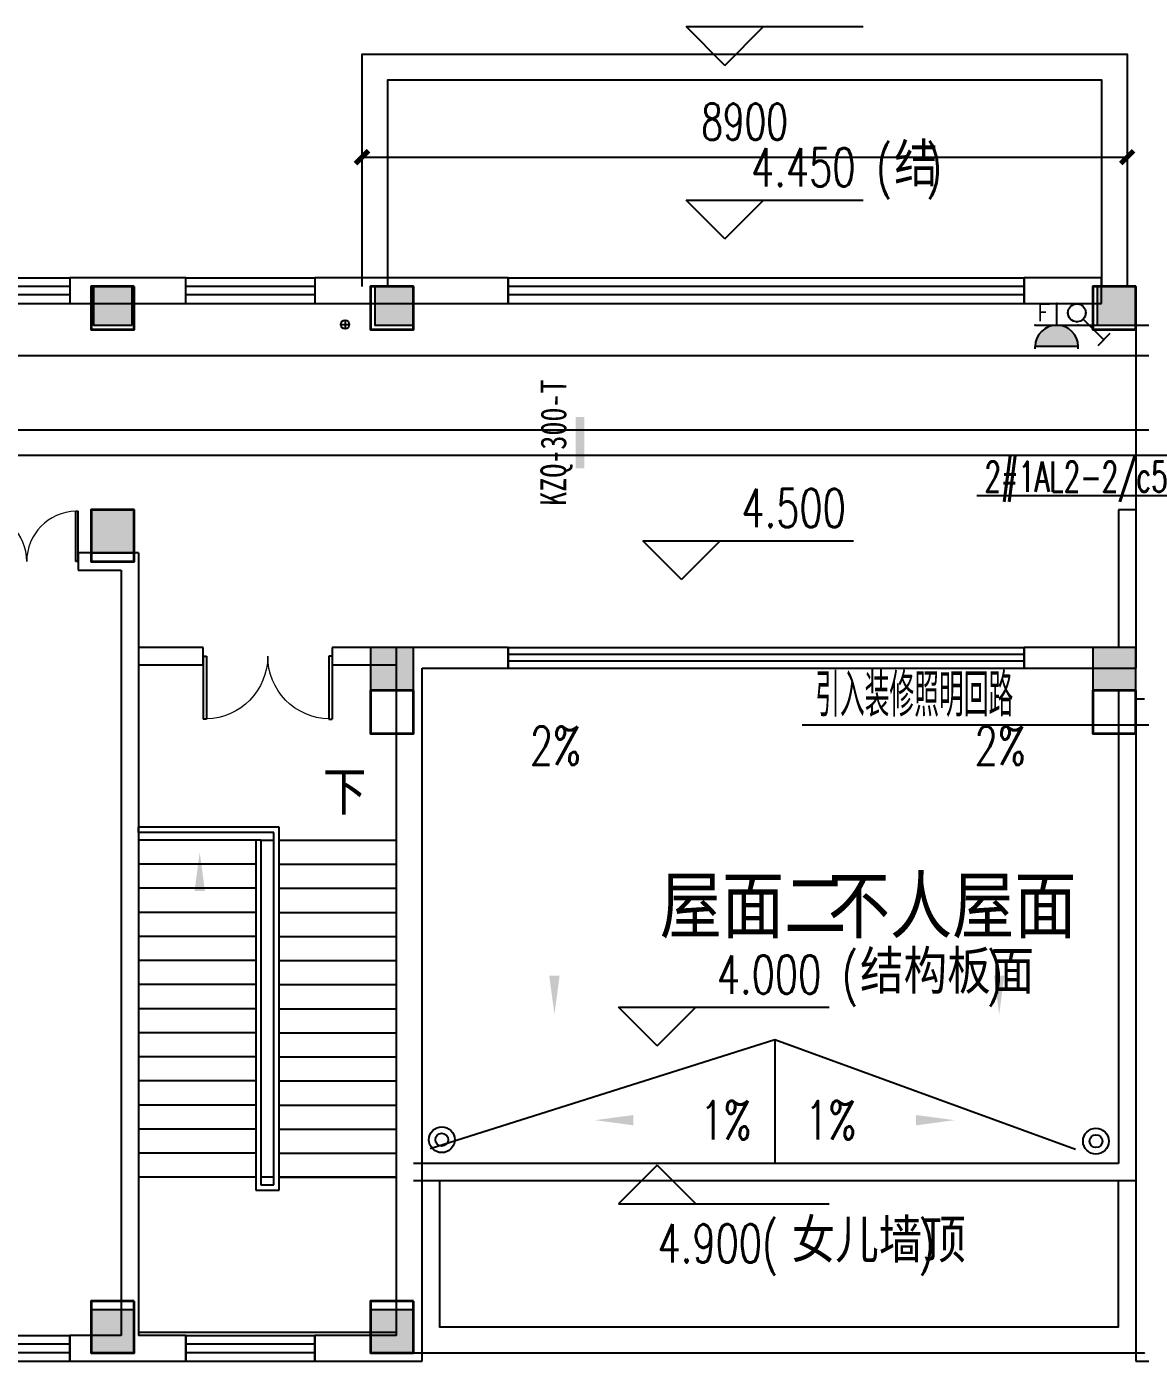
# Model space of a CAD drawing. Extents: x 0 to 302064749, y -59725395 to 1524223.
# Drawn here: x 2100608 to 2113561, y 1363830 to 1379350 of the extents above; entities that cross this region are included whole.
import ezdxf
from ezdxf.enums import TextEntityAlignment as Align

# ---------------------------------------------------------------- set-up
doc = ezdxf.new("R2010")
doc.units = 0
doc.header["$LTSCALE"] = 1000
for name, color, linetype in [('0-底图', 7, 'Continuous'), ('A-ANNO-IDEN-LEVL', 3, 'Continuous'), ('A-ANNO-TXT', 7, 'Continuous'), ('CABLETRAY', 4, 'Continuous'), ('COLU', 7, 'Continuous'), ('COLU_HATCH', 251, 'Continuous'), ('DIM-照明', 3, 'Continuous'), ('DIM_ELEV', 3, 'Continuous'), ('DIM_SYMB', 3, 'Continuous'), ('DOOR_FIRE', 4, 'Continuous'), ('EQUIP-插座', 3, 'Continuous'), ('EQUIP-照明', 3, 'Continuous'), ('PUB_TEXT', 7, 'Continuous'), ('STAIR', 2, 'Continuous'), ('TEXT', 7, 'Continuous'), ('WALL', 2, 'Continuous'), ('WINDOW', 4, 'Continuous'), ('WIRE-照明', 6, 'Continuous'), ('公用-尺寸', 3, 'Continuous'), ('抗震支吊架', 2, 'Continuous'), ('排水', 153, 'Continuous'), ('构造做法', 140, 'Continuous'), ('看线', 30, 'Continuous')]:
    doc.layers.add(name, color=color, linetype=linetype)
doc.layers.add('砼柱', color=2, linetype='Continuous', lineweight=35)
doc.styles.add('_TCH_DIM', font='SIMPLEX', dxfattribs={"width": 0.8, "height": 5, "bigfont": 'HZTXT'})
doc.styles.add('_TEL_DIM', font='simplex.shx', dxfattribs={"width": 0.8, "height": 3.5, "bigfont": 'gbcbig.shx'})
doc.styles.add('A_DIM_T3', font='simplex.shx', dxfattribs={"width": 0.7, "bigfont": 'gbcbig.shx'})
doc.styles.add('kzcad', font='', dxfattribs={"width": 0.8})
doc.styles.get("Standard").update_dxf_attribs({"font": 'geniso.shx', "bigfont": 'hztxt.shx'})
doc.styles.get('kzcad').set_extended_font_data('SimSun')
doc.dimstyles.new('_TCH_ARCH&&150', dxfattribs={"dimtxt": 420, "dimasz": 150, "dimexe": 375, "dimexo": 450, "dimgap": 202.5, "dimtad": 1, "dimdec": 0, "dimzin": 0, "dimdsep": 46, "dimtxsty": 'A_DIM_T3', "dimblk": 'ARCHTICK', "dimcen": 0.09, "dimclrt": 7, "dimazin": 2, "dimtfac": 1, "dimtdec": 0, "dimtix": 1, "dimtmove": 2, "dimatfit": 3, "dimfxl": 150, "dimtolj": 1, "dimtzin": 0, "dimarcsym": 0})

# ---------------------------------------------------------------- blocks, each defined once
blk = doc.blocks.new('$equip$00001764')
for p, q in [((-0.5, 1.05), (-0.5, 1)), ((-0.5, 1), (0.5, 1)), ((0.5, 1.05), (0.5, 1)), ((0.5, 0.5), (-0.5, 0.5)), ((0, 0.5), (0, 0))]:
    blk.add_line(p, q)
blk.add_arc((0, 1), 0.5, 180, 0)
for p in [(-0.5, 0.5), (0.5, 0.5), (0, 0)]:
    blk.add_point(p)
for points in [[(0.433, 0.75), (-0.433, 0.75), (0.5, 1), (-0.5, 1)], [(0.25, 0.567), (-0.25, 0.567), (0.433, 0.75), (-0.433, 0.75)], [(0, 0.5), (0, 0.5), (0.25, 0.567), (-0.25, 0.567)]]:
    blk.add_solid(points)
at = {"color": 7, "style": '_TEL_DIM'}
blk.add_attdef('$TEXT$', text='', height=0.4, dxfattribs=at).set_placement((0.303, 0.211), align=Align.MIDDLE_CENTER)
at = {"color": 7, "style": '_TEL_DIM', "flags": 1}
blk.add_attdef('A', text='', height=0.00002, dxfattribs=at).set_placement((0, 0), align=Align.MIDDLE_CENTER)
blk = doc.blocks.new('$equip$00002327')
for p, q in [((0.484, 0.975), (0.766, 0.692)), ((0.147, 0.356), (0.625, 0.833))]:
    blk.add_line(p, q)
blk.add_circle((0, 0.208), 0.208)
for p in [(0, 0.417), (-0.208, 0.208), (0, 0), (0.208, 0.208)]:
    blk.add_point(p)
at = {"color": 7, "flags": 1}
blk.add_attdef('A', text='', height=0.00002, dxfattribs=at).set_placement((0, 0), align=Align.MIDDLE_CENTER)
blk = doc.blocks.new('ng')
at = {"layer": '排水'}
for p, q in [((345991, 781358), (346091, 781358)), ((346041, 781408), (346041, 781308))]:
    blk.add_line(p, q, dxfattribs=at)
blk.add_circle((346041, 781358), 50, dxfattribs=at)
blk = doc.blocks.new('np')
at = {"layer": '排水'}
for radius in [150, 75]:
    blk.add_circle((345955, 781714), radius, dxfattribs=at)
blk = doc.blocks.new('222222')
at = {"layer": 'COLU_HATCH'}
h = blk.add_hatch(color=256, dxfattribs=at)
h.dxf.hatch_style = 1
h.paths.add_polyline_path([(1285317, 1114141), (1285317, 1114591), (1284867, 1114591), (1284867, 1114141)])
h = blk.add_hatch(color=256, dxfattribs=at)
h.dxf.hatch_style = 1
h.paths.add_polyline_path([(1288592, 1114141), (1288592, 1114591), (1288142, 1114591), (1288142, 1114141)])
h = blk.add_hatch(color=256, dxfattribs=at)
h.dxf.hatch_style = 1
h.paths.add_polyline_path([(1296992, 1114141), (1296992, 1114591), (1296542, 1114591), (1296542, 1114141)])
h = blk.add_hatch(color=256, dxfattribs=at)
h.dxf.hatch_style = 1
h.paths.add_polyline_path([(1285342, 1111491), (1285342, 1111991), (1284842, 1111991), (1284842, 1111491)])
h = blk.add_hatch(color=256, dxfattribs=at)
h.dxf.hatch_style = 1
h.paths.add_polyline_path([(1288592, 1109891), (1288592, 1110391), (1288092, 1110391), (1288092, 1109891)])
h = blk.add_hatch(color=256, dxfattribs=at)
h.dxf.hatch_style = 1
h.paths.add_polyline_path([(1296992, 1109891), (1296992, 1110391), (1296492, 1110391), (1296492, 1109891)])
h = blk.add_hatch(color=256, dxfattribs=at)
h.dxf.hatch_style = 1
h.paths.add_polyline_path([(1285342, 1102191), (1285342, 1102691), (1284842, 1102691), (1284842, 1102191)])
h = blk.add_hatch(color=256, dxfattribs=at)
h.dxf.hatch_style = 1
h.paths.add_polyline_path([(1288592, 1102191), (1288592, 1102691), (1288092, 1102691), (1288092, 1102191)])
at = {"layer": 'COLU'}
for points in [[(1285317, 1114141), (1285317, 1114591), (1284867, 1114591), (1284867, 1114141)], [(1288592, 1114141), (1288592, 1114591), (1288142, 1114591), (1288142, 1114141)], [(1296992, 1114141), (1296992, 1114591), (1296542, 1114591), (1296542, 1114141)], [(1285342, 1111491), (1285342, 1111991), (1284842, 1111991), (1284842, 1111491)], [(1288592, 1109891), (1288592, 1110391), (1288092, 1110391), (1288092, 1109891)], [(1296992, 1109891), (1296992, 1110391), (1296492, 1110391), (1296492, 1109891)], [(1285342, 1102191), (1285342, 1102691), (1284842, 1102691), (1284842, 1102191)], [(1288592, 1102191), (1288592, 1102691), (1288092, 1102691), (1288092, 1102191)]]:
    blk.add_lwpolyline(points, close=True, dxfattribs=at)
blk = doc.blocks.new('sad')
at = {"layer": '砼柱', "lineweight": 35}
for points in [[(2863458, 591356), (2862958, 591356), (2862958, 590856), (2863458, 590856)], [(2866708, 591356), (2866208, 591356), (2866208, 590856), (2866708, 590856)], [(2875108, 591356), (2874608, 591356), (2874608, 590856), (2875108, 590856)], [(2863458, 588756), (2862958, 588756), (2862958, 588156), (2863458, 588156)], [(2866708, 586656), (2866208, 586656), (2866208, 586156), (2866708, 586156)], [(2875108, 586656), (2874608, 586656), (2874608, 586156), (2875108, 586156)], [(2863458, 579556), (2862958, 579556), (2862958, 578956), (2863458, 578956)], [(2866708, 579556), (2866208, 579556), (2866208, 578956), (2866708, 578956)]]:
    blk.add_lwpolyline(points, close=True, dxfattribs=at)
blk = doc.blocks.new('A$C70683537')
at = {"layer": 'TEXT'}
blk.add_blockref('sad', (-2821208, -503056), dxfattribs=at)
blk = doc.blocks.new('_ArchTick')
at = {"color": 0, "linetype": 'ByBlock', "const_width": 0.4}
blk.add_lwpolyline([(-0.5, -0.5), (0.5, 0.5)], dxfattribs=at)
blk = doc.blocks.new('*D879')
at = {"layer": 'Defpoints', "color": 0, "transparency": 16777216}
for p in [(1107111, -99893), (1116011, -99893), (1116011, -101091)]:
    blk.add_point(p, dxfattribs=at)
at = {"layer": '公用-尺寸', "color": 0, "lineweight": -2, "transparency": 16777216}
for p, q in [((1107111, -100343), (1107111, -101466)), ((1116011, -100343), (1116011, -101466)), ((1107111, -101091), (1116011, -101091))]:
    blk.add_line(p, q, dxfattribs=at)
at = {"layer": '公用-尺寸', "color": 0, "lineweight": -2, "transparency": 16777216, "xscale": 150, "yscale": 150, "zscale": 150, "rotation": 180}
blk.add_blockref('_ArchTick', (1107111, -101091), dxfattribs=at)
at = {"layer": '公用-尺寸', "color": 0, "lineweight": -2, "transparency": 16777216, "xscale": 150, "yscale": 150, "zscale": 150}
blk.add_blockref('_ArchTick', (1116011, -101091), dxfattribs=at)
at = {"layer": '公用-尺寸', "color": 7, "transparency": 16777216, "insert": (1111561, -100679), "char_height": 420, "attachment_point": 5, "style": 'A_DIM_T3'}
blk.add_mtext('\\A1;8900', dxfattribs=at)
blk = doc.blocks.new('$WINLIB2D$00000001')
at = {"color": 0}
for points in [[(-0.5, 0.5), (-0.5, -0.5)], [(-0.5, 0.5), (0.5, 0.5)], [(0.5, -0.5), (0.5, 0.5)], [(0.5, 0.1667), (-0.5, 0.1667)], [(0.5, -0.1667), (-0.5, -0.1667)], [(-0.5, -0.5), (0.5, -0.5)]]:
    blk.add_lwpolyline(points, dxfattribs=at)
blk = doc.blocks.new('$DorLib2D$00000002')
for p, q in [((-0.5, 0), (-0.5, 0.4875)), ((-0.475, 0.4875), (-0.5, 0.4875)), ((-0.475, 0), (-0.475, 0.4875)), ((0.475, 0), (0.475, 0.4875)), ((0.475, 0.4875), (0.5, 0.4875)), ((0.5, 0), (0.5, 0.4875)), ((-0.5, 0), (-0.475, 0)), ((0.5, 0), (0.475, 0))]:
    blk.add_line(p, q)
at = {"lineweight": 13}
for centre, start, end in [((-0.4875, 0), 0, 88.53072), ((0.4875, 0), 91.46928, 180)]:
    blk.add_arc(centre, 0.4875, start, end, dxfattribs=at)
blk = doc.blocks.new('jgfjh')
at = {"layer": 'A-ANNO-IDEN-LEVL'}
for p, q in [((1111331.4, -100023.6), (1110881.4, -99573.6)), ((1110881.4, -99573.6), (1112941.4, -99573.6)), ((1111331.4, -100023.6), (1111781.4, -99573.6)), ((1111331.4, -102039.6), (1110881.4, -101589.6)), ((1110881.4, -101589.6), (1112941.4, -101589.6)), ((1111331.4, -102039.6), (1111781.4, -101589.6))]:
    blk.add_line(p, q, dxfattribs=at)
at = {"layer": 'DIM_ELEV'}
for p, q in [((1110827.7, -106001.9), (1110377.7, -105551.9)), ((1110377.7, -105551.9), (1112828.7, -105551.9)), ((1110827.7, -106001.9), (1111277.7, -105551.9)), ((1110542.8, -111427.1), (1110092.8, -110977.1)), ((1110092.8, -110977.1), (1112543.8, -110977.1)), ((1110542.8, -111427.1), (1110992.8, -110977.1)), ((1110542.8, -112813), (1110092.8, -113263)), ((1110542.8, -112813), (1110992.8, -113263)), ((1110092.8, -113263), (1112543.8, -113263))]:
    blk.add_line(p, q, dxfattribs=at)
at = {"layer": 'DIM_SYMB'}
for points in [[(1109349.2, -108316.4, 0, 0, 0), (1109349.2, -111059.9, 0, 120, 0), (1109349.2, -110609.9, 0, 0, 0)], [(1114521.9, -108316.4, 0, 0, 0), (1114521.9, -111059.9, 0, 120, 0), (1114521.9, -110609.9, 0, 0, 0)], [(1106798.8, -108893.4, 0, 0, 0), (1106798.8, -113853.4, 0, 0, 0), (1105223.8, -113853.4, 0, 0, 0), (1105223.8, -109173.4, 0, 120, 0), (1105223.8, -109623.4, 0, 0, 0)], [(1110889, -112289.7, 0, 0, 0), (1109818.7, -112289.7, 0, 120, 0), (1110268.7, -112289.7, 0, 0, 0)], [(1112933.5, -112289.7, 0, 0, 0), (1114003.9, -112289.7, 0, 120, 0), (1113553.9, -112289.7, 0, 0, 0)]]:
    blk.add_lwpolyline(points, format="xyseb", dxfattribs=at)
at = {"layer": 'STAIR'}
for p, q in [((1106146.3, -108883.4), (1104511.3, -108883.4)), ((1104511.3, -108943.4), (1104511.3, -108883.4)), ((1106086.3, -108943.4), (1104511.3, -108943.4)), ((1106086.3, -113043.4), (1106086.3, -108943.4)), ((1106146.3, -113103.4), (1106146.3, -108883.4)), ((1104511.3, -109033.4), (1104511.3, -112953.4)), ((1105876.3, -109033.4), (1104511.3, -109033.4)), ((1105936.3, -109033.4), (1105876.3, -109033.4)), ((1105876.3, -109033.4), (1105876.3, -113103.4)), ((1105936.3, -109033.4), (1105876.3, -109033.4)), ((1105936.3, -109033.4), (1105936.3, -112953.4)), ((1105936.3, -109033.4), (1105936.3, -113043.4)), ((1105936.3, -109033.4), (1106086.3, -109033.4)), ((1106086.3, -112953.4), (1106086.3, -109033.4)), ((1106146.3, -109033.4), (1107511.3, -109033.4)), ((1107511.3, -112953.4), (1107511.3, -109033.4)), ((1105876.3, -109313.4), (1104511.3, -109313.4)), ((1106146.3, -109313.4), (1107511.3, -109313.4)), ((1105876.3, -109593.4), (1104511.3, -109593.4)), ((1106146.3, -109593.4), (1107511.3, -109593.4)), ((1105876.3, -109873.4), (1104511.3, -109873.4)), ((1106146.3, -109873.4), (1107511.3, -109873.4)), ((1105876.3, -110153.4), (1104511.3, -110153.4)), ((1106146.3, -110153.4), (1107511.3, -110153.4)), ((1105876.3, -110433.4), (1104511.3, -110433.4)), ((1106146.3, -110433.4), (1107511.3, -110433.4)), ((1105876.3, -110713.4), (1104511.3, -110713.4)), ((1106146.3, -110713.4), (1107511.3, -110713.4)), ((1105876.3, -110993.4), (1104511.3, -110993.4)), ((1106146.3, -110993.4), (1107511.3, -110993.4)), ((1105876.3, -111273.4), (1104511.3, -111273.4)), ((1106146.3, -111273.4), (1107511.3, -111273.4)), ((1105876.3, -111553.4), (1104511.3, -111553.4)), ((1106146.3, -111553.4), (1107511.3, -111553.4)), ((1105876.3, -111833.4), (1104511.3, -111833.4)), ((1106146.3, -111833.4), (1107511.3, -111833.4)), ((1105876.3, -112113.4), (1104511.3, -112113.4)), ((1106146.3, -112113.4), (1107511.3, -112113.4)), ((1105876.3, -112393.4), (1104511.3, -112393.4)), ((1106146.3, -112393.4), (1107511.3, -112393.4)), ((1105876.3, -112673.4), (1104511.3, -112673.4)), ((1106146.3, -112673.4), (1107511.3, -112673.4)), ((1105876.3, -112953.4), (1104511.3, -112953.4)), ((1104511.3, -112953.4), (1104511.3, -114753.4)), ((1105876.3, -112953.4), (1104511.3, -112953.4)), ((1106086.3, -112953.4), (1105936.3, -112953.4)), ((1106146.3, -112953.4), (1107511.3, -112953.4)), ((1107511.3, -112953.4), (1106146.3, -112953.4)), ((1107511.3, -114753.4), (1107511.3, -112953.4)), ((1105876.3, -113103.4), (1106146.3, -113103.4)), ((1105936.3, -113043.4), (1106086.3, -113043.4)), ((1104511.3, -114753.4), (1107511.3, -114753.4))]:
    blk.add_line(p, q, dxfattribs=at)
at = {"layer": 'WALL'}
for p, q in [((1105061.3, -102493.4), (1103711.3, -102493.4)), ((1103711.3, -102493.4), (1103711.3, -102793.4)), ((1105061.3, -102793.4), (1105061.3, -102493.4)), ((1108811.3, -102493.4), (1106561.3, -102493.4)), ((1106561.3, -102493.4), (1106561.3, -102793.4)), ((1108811.3, -102793.4), (1108811.3, -102493.4)), ((1115711.3, -102493.4), (1114811.3, -102493.4)), ((1114811.3, -102493.4), (1114811.3, -102793.4)), ((1115711.3, -102793.4), (1115711.3, -102493.4)), ((1103711.3, -102793.4), (1105061.3, -102793.4)), ((1106561.3, -102793.4), (1108811.3, -102793.4)), ((1114811.3, -102793.4), (1115711.3, -102793.4)), ((1115911.3, -105193.4), (1115911.3, -106793.4)), ((1116111.3, -105193.4), (1115911.3, -105193.4)), ((1116111.3, -105193.4), (1116111.3, -107033.4)), ((1104511.3, -105693.4), (1103811.3, -105693.4)), ((1103811.3, -105693.4), (1103811.3, -105893.4)), ((1104511.3, -105693.4), (1104511.3, -106893.4)), ((1103811.3, -105893.4), (1104311.3, -105893.4)), ((1104311.3, -105893.4), (1104311.3, -106893.4)), ((1104311.3, -106893.4), (1104311.3, -114793.4)), ((1105264.5, -106793.4), (1104511.3, -106793.4)), ((1104511.3, -106893.4), (1104511.3, -114793.4)), ((1105264.5, -106993.4), (1105264.5, -106793.4)), ((1107511.3, -106793.4), (1106764.5, -106793.4)), ((1106764.5, -106793.4), (1106764.5, -106993.4)), ((1108811.3, -106793.4), (1107511.3, -106793.4)), ((1107511.3, -114793.4), (1107511.3, -106793.4)), ((1108811.3, -107033.4), (1108811.3, -106793.4)), ((1115911.3, -106793.4), (1114811.3, -106793.4)), ((1114811.3, -106793.4), (1114811.3, -107033.4)), ((1104511.3, -106993.4), (1105264.5, -106993.4)), ((1106764.5, -106993.4), (1107511.3, -106993.4)), ((1107811.3, -107033.4), (1108811.3, -107033.4)), ((1107811.3, -115093.4), (1107811.3, -107033.4)), ((1114811.3, -107033.4), (1116111.3, -107033.4)), ((1116211.3, -107393.4), (1116111.3, -107393.4)), ((1116111.3, -107393.4), (1116111.3, -108893.4)), ((1116111.3, -108893.4), (1116111.3, -115093.4)), ((1104311.3, -114793.4), (1103711.3, -114793.4)), ((1103711.3, -114793.4), (1103711.3, -115093.4)), ((1105061.3, -114793.4), (1104511.3, -114793.4)), ((1105061.3, -115093.4), (1105061.3, -114793.4)), ((1107511.3, -114793.4), (1106561.3, -114793.4)), ((1106561.3, -114793.4), (1106561.3, -115093.4)), ((1103711.3, -115093.4), (1104411.3, -115093.4)), ((1104411.3, -115093.4), (1105061.3, -115093.4)), ((1106561.3, -115093.4), (1107811.3, -115093.4)), ((1116111.3, -115093.4), (1117861.3, -115093.4))]:
    blk.add_line(p, q, dxfattribs=at)
at = {"layer": '排水'}
for p, q in [((1107903.5, -112620.5), (1111911.3, -111352.3)), ((1111911.3, -111352.3), (1115410.2, -112627.1)), ((1111911.3, -111352.3), (1111911.3, -112793.4))]:
    blk.add_line(p, q, dxfattribs=at)
at = {"layer": '构造做法'}
for points in [[(1107111.3, -102593.4), (1107111.3, -99893.4), (1116011.3, -99893.4), (1116011.3, -102593.4)], [(1107411.3, -102593.4), (1107411.3, -100193.4), (1115711.3, -100193.4), (1115711.3, -102593.4)], [(1108011.3, -112993.4), (1108011.3, -114693.4), (1115911.3, -114693.4), (1115911.3, -112993.4)], [(1107711.3, -114993.4), (1107711.3, -114993.4), (1116211.3, -114993.4), (1116211.3, -114993.4)]]:
    blk.add_lwpolyline(points, dxfattribs=at)
at = {"layer": '看线', "linetype": 'Continuous'}
for p, q in [((1116111.3, -102593.4), (1116111.3, -105193.4)), ((1115911.3, -107293.4), (1115911.3, -112793.4)), ((1116111.3, -107393.4), (1116111.3, -112993.4)), ((1115911.3, -112793.4), (1107711.3, -112793.4)), ((1116111.3, -112993.4), (1107711.3, -112993.4))]:
    blk.add_line(p, q, dxfattribs=at)
for name, p in [('222222', (-180880.7, -1217184.4)), ('A$C70683537', (1062211.3, -190893.4))]:
    blk.add_blockref(name, p)
at = {"layer": 'DOOR_FIRE', "xscale": 1500, "yscale": -1500, "zscale": 200}
blk.add_blockref('$DorLib2D$00000002', (1106014.5, -106893.4), dxfattribs=at)
at = {"layer": 'WINDOW'}
for name, p, xscale, yscale, zscale, rotation in [('$WINLIB2D$00000001', (1103261.3, -102643.4), 900, -300, 300, 1.639357967310386e-08), ('$WINLIB2D$00000001', (1105811.3, -102643.4), 1500, -300, 300, 1.639357967310386e-08), ('$WINLIB2D$00000001', (1111811.3, -102643.4), 6000, 300, 300, 1.639357967310386e-08), ('$DorLib2D$00000002', (1103211.3, -105793.4), -1200, -1200, 200, 179.9999999822141), ('$WINLIB2D$00000001', (1111811.3, -106913.4), 6000.000000114786, 240, 240, 1.637669985135529e-08), ('$WINLIB2D$00000001', (1103261.3, -114943.4), 900, 300, 300, 1.581168984559913e-08), ('$WINLIB2D$00000001', (1105811.3, -114943.4), 1500, 300, 300, 1.581232148947099e-08)]:
    blk.add_blockref(name, p, dxfattribs=dict(at, xscale=xscale, yscale=yscale, zscale=zscale, rotation=rotation))
at = {"layer": '排水'}
for name, p in [('ng', (760872.6, -884393.6)), ('np', (762084.4, -894230.7)), ('np', (769692.5, -894247.4))]:
    blk.add_blockref(name, p, dxfattribs=at)
at = {"layer": 'A-ANNO-TXT', "style": '_TCH_DIM'}
blk.add_text('结', height=506.4, dxfattribs=at).set_placement((1113301.4, -101432.1))
at = {"layer": 'A-ANNO-TXT', "style": '_TCH_DIM', "width": 0.705882}
for s, height, p in [('4.450', 446.25, (1111636.4, -101432.1)), ('(', 446.2, (1113091.4, -101432.1)), (')', 446.2, (1113670, -101432.1))]:
    blk.add_text(s, height=height, dxfattribs=at).set_placement(p)
at = {"layer": 'PUB_TEXT', "style": '_TCH_DIM', "width": 0.705882}
for s, height, p in [('4.500', 446.25, (1111523.7, -105394.4)), ('2%%%', 446.25, (1109064.2, -108158.9)), ('2%%%', 446.25, (1114236.9, -108158.9)), ('(', 446.2, (1112693.8, -110819.6)), (')', 446.2, (1114378.2, -110819.6)), ('4.000', 446.25, (1111238.8, -110819.6)), ('1%%%', 446.25, (1111046.5, -112512.9)), ('1%%%', 446.25, (1112266, -112512.9)), ('4.900(', 446.25, (1110548.8, -113945.5)), (')', 446.2, (1113583.3, -113945.5))]:
    blk.add_text(s, height=height, dxfattribs=at).set_placement(p)
at = {"layer": 'PUB_TEXT', "style": '_TCH_DIM'}
for s, height, p in [('下', 506.4, (1106656.4, -108735.9)), ('结构板面', 506.38, (1112903.8, -110819.6)), ('女儿墙顶', 506.38, (1112108.8, -113945.5))]:
    blk.add_text(s, height=height, dxfattribs=at).set_placement(p)
at = {"layer": 'PUB_TEXT'}
for s, p in [('不人屋面', (1112528.5, -110175.8)), ('屋面二', (1110573.7, -110175.8))]:
    blk.add_text(s, height=723.4, dxfattribs=at).set_placement(p)
at = {"layer": '公用-尺寸'}
dim = blk.add_aligned_dim(p1=(1107111.3, -99893.4), p2=(1116011.3, -99893.4), distance=-1197.7, dimstyle='_TCH_ARCH&&150', dxfattribs=at)
dim.commit()
dim.dimension.update_dxf_attribs({"geometry": '*D879', "text_midpoint": (1111561.3, -100678.6)})

msp = doc.modelspace()

# ---------------------------------------------------------------- linework, layer by layer
at = {"layer": 'CABLETRAY'}
for p, q in [((2082525, 1374663), (2117985, 1374663)), ((2117985, 1374363), (2082525, 1374363))]:
    msp.add_line(p, q, dxfattribs=at)
at = {"layer": 'DIM-照明'}
for p, q in [((2112469, 1371228), (2109629, 1371228)), ((2119922, 1371228), (2112469, 1371228))]:
    msp.add_line(p, q, dxfattribs=at)
msp.add_lwpolyline([(2114119, 1373893), (2111661, 1373893)], dxfattribs=at)
at = {"layer": 'WIRE-照明'}
for p, q in [((2112838, 1375880), (2114432, 1375880)), ((2114574, 1375522), (2095079, 1375522))]:
    msp.add_line(p, q, dxfattribs=at)
at = {"layer": '抗震支吊架', "color": 2, "const_width": 100}
msp.add_lwpolyline([(2107044, 1374213), (2107044, 1374813)], dxfattribs=at)

# ---------------------------------------------------------------- block references
at = {"layer": '0-底图'}
msp.add_blockref('jgfjh', (997397, 1478924), dxfattribs=at)
at = {"layer": 'EQUIP-插座'}
ref = msp.add_blockref('$equip$00001764', (2112588, 1376130), dxfattribs=dict(at, xscale=500, yscale=500, zscale=500, rotation=180))
ref.add_attrib('$TEXT$', 'F', dxfattribs={"layer": '0', "color": 7, "height": 200, "style": '_TEL_DIM'}).set_placement((2112437, 1376025), align=Align.MIDDLE_CENTER)
at = {"layer": 'EQUIP-照明', "xscale": 500, "yscale": 500, "zscale": 500, "rotation": 270}
msp.add_blockref('$equip$00002327', (2112719, 1376023), dxfattribs=at)

# ---------------------------------------------------------------- texts
at = {"layer": 'DIM-照明', "color": 7, "style": '_TEL_DIM'}
for s, height, width, p in [('2#1AL2-2/c5', 350, 0.64, (2111748, 1373943)), ('引入装修照明回路', 500, 0.8, (2109779, 1371328))]:
    msp.add_text(s, height=height, dxfattribs=dict(at, width=width)).set_placement(p)
at = {"layer": '抗震支吊架', "color": 2, "style": 'kzcad', "width": 0.8}
msp.add_text('KZQ-300-T', height=300, rotation=89.8854, dxfattribs=at).set_placement((2106884, 1374513), align=Align.CENTER)

doc.saveas('drawing.dxf')
